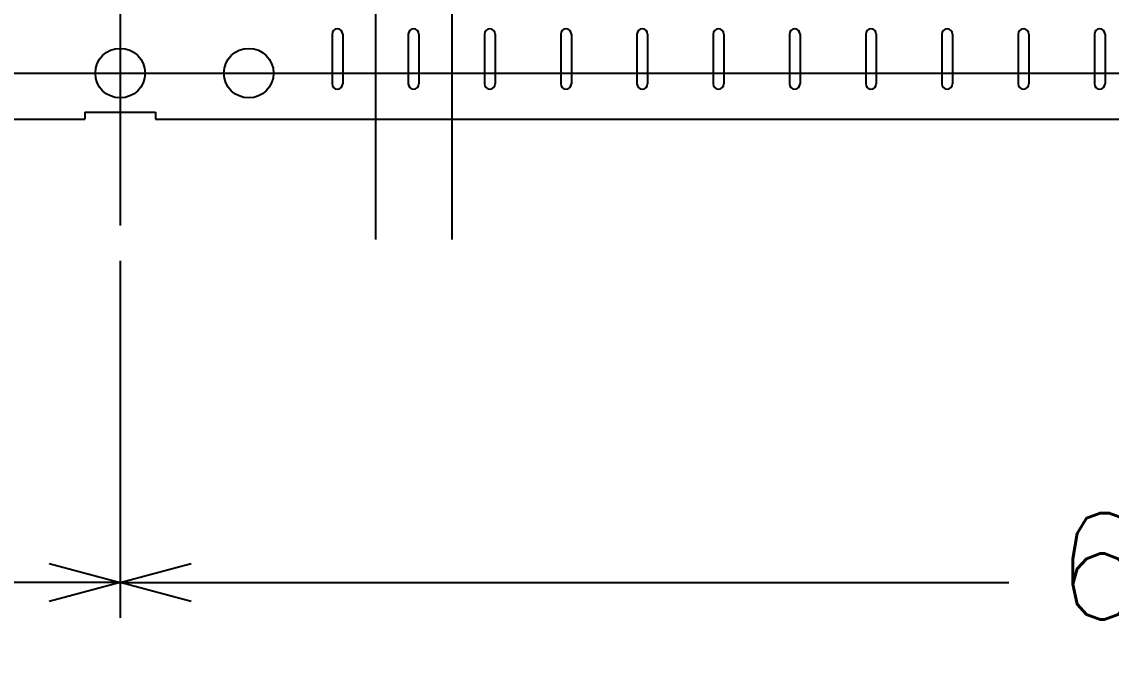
# Model space of a CAD drawing. Header units: millimetres. Extents: x -992 to 1678, y 98 to 1000.
# Drawn here: x -787.16 to -756.44, y 526.33 to 544.12 of the extents above; entities that cross this region are included whole.
import ezdxf

# ---------------------------------------------------------------- set-up
doc = ezdxf.new("R2010")
doc.units = ezdxf.units.MM
doc.header["$PDMODE"] = 3
doc.header["$PDSIZE"] = -1
doc.linetypes.add('CENTER', pattern=[10.16, 6.35, -1.27, 1.27, -1.27])
doc.layers.get('DEFPOINTS').update_dxf_attribs({"color": 10})
for name, color, linetype in [('1', 3, 'Continuous'), ('CEN', 8, 'CENTER'), ('DIM', 7, 'Continuous')]:
    doc.layers.add(name, color=color, linetype=linetype)
doc.styles.add('SIMPLEX', font='simplex')
doc.styles.get("Standard").update_dxf_attribs({"font": 'txt.shx', "bigfont": 'chineset.shx'})
doc.dimstyles.new('ISO-25', dxfattribs={"dimtxt": 2.5, "dimasz": 2.5, "dimexe": 1.25, "dimexo": 0.625, "dimtad": 1, "dimtxsty": 'Standard', "dimcen": 2.5, "dimadec": 0, "dimazin": 0, "dimtfac": 1, "dimtmove": 0, "dimatfit": 3, "dimfxl": 0, "dimarcsym": 0})

# ---------------------------------------------------------------- blocks, each defined once
blk = doc.blocks.new('_OPEN30')
at = {"color": 0, "linetype": 'ByBlock'}
for p, q in [((-1, 0.268), (0, 0)), ((0, 0), (-1, -0.268)), ((0, 0), (-1, 0))]:
    blk.add_line(p, q, dxfattribs=at)
blk = doc.blocks.new('*D47')
at = {"layer": 'DEFPOINTS', "color": 0}
for p in [(-846.086, 538.371), (-784.386, 538.371), (-784.386, 528.294)]:
    blk.add_point(p, dxfattribs=at)
at = {"layer": 'DIM', "color": 0, "lineweight": -2}
for p, q in [((-846.086, 537.371), (-846.086, 527.294)), ((-784.386, 537.371), (-784.386, 527.294)), ((-844.086, 528.294), (-821.021, 528.294)), ((-786.386, 528.294), (-809.45, 528.294))]:
    blk.add_line(p, q, dxfattribs=at)
at = {"layer": 'DIM', "color": 0, "lineweight": -2, "xscale": 2, "yscale": 2, "zscale": 2, "rotation": 180}
blk.add_blockref('_OPEN30', (-846.086, 528.294), dxfattribs=at)
at = {"layer": 'DIM', "color": 0, "lineweight": -2, "xscale": 2, "yscale": 2, "zscale": 2}
blk.add_blockref('_OPEN30', (-784.386, 528.294), dxfattribs=at)
at = {"layer": 'DIM', "color": 0, "insert": (-815.236, 528.294), "char_height": 3, "attachment_point": 5, "style": 'SIMPLEX'}
blk.add_mtext('61,7', dxfattribs=at)
blk = doc.blocks.new('*D48')
at = {"layer": 'DEFPOINTS', "color": 0}
for p in [(-784.386, 538.371), (-722.686, 538.371), (-722.686, 528.294)]:
    blk.add_point(p, dxfattribs=at)
at = {"layer": 'DIM', "color": 0, "lineweight": -2}
for p, q in [((-784.386, 537.371), (-784.386, 527.294)), ((-722.686, 537.371), (-722.686, 527.294)), ((-782.386, 528.294), (-759.321, 528.294)), ((-724.686, 528.294), (-747.75, 528.294))]:
    blk.add_line(p, q, dxfattribs=at)
at = {"layer": 'DIM', "color": 0, "lineweight": -2, "xscale": 2, "yscale": 2, "zscale": 2, "rotation": 180}
blk.add_blockref('_OPEN30', (-784.386, 528.294), dxfattribs=at)
at = {"layer": 'DIM', "color": 0, "lineweight": -2, "xscale": 2, "yscale": 2, "zscale": 2}
blk.add_blockref('_OPEN30', (-722.686, 528.294), dxfattribs=at)
at = {"layer": 'DIM', "color": 0, "insert": (-753.536, 528.294), "char_height": 3, "attachment_point": 5, "style": 'SIMPLEX'}
blk.add_mtext('61,7', dxfattribs=at)

msp = doc.modelspace()

# ---------------------------------------------------------------- linework, layer by layer
at = {"layer": '1'}
for p, q in [((-778.41053085, 543.77062093), (-778.41053085, 542.37062093)), ((-778.41053085, 543.77062093), (-778.41053085, 542.37062093)), ((-778.11053085, 543.77062093), (-778.11053085, 542.37062093)), ((-778.11053085, 543.77062093), (-778.11053085, 542.37062093)), ((-776.26053085, 543.77062093), (-776.26053085, 542.37062093)), ((-776.26053085, 543.77062093), (-776.26053085, 542.37062093)), ((-775.96053085, 543.77062093), (-775.96053085, 542.37062093)), ((-775.96053085, 543.77062093), (-775.96053085, 542.37062093)), ((-774.11053085, 543.77062093), (-774.11053085, 542.37062093)), ((-774.11053085, 543.77062093), (-774.11053085, 542.37062093)), ((-773.81053085, 543.77062093), (-773.81053085, 542.37062093)), ((-773.81053085, 543.77062093), (-773.81053085, 542.37062093)), ((-771.96053085, 543.77062093), (-771.96053085, 542.37062093)), ((-771.96053085, 543.77062093), (-771.96053085, 542.37062093)), ((-771.66053085, 543.77062093), (-771.66053085, 542.37062093)), ((-771.66053085, 543.77062093), (-771.66053085, 542.37062093)), ((-769.81053085, 543.77062093), (-769.81053085, 542.37062093)), ((-769.81053085, 543.77062093), (-769.81053085, 542.37062093)), ((-769.51053085, 543.77062093), (-769.51053085, 542.37062093)), ((-769.51053085, 543.77062093), (-769.51053085, 542.37062093)), ((-767.66053085, 543.77062093), (-767.66053085, 542.37062093)), ((-767.66053085, 543.77062093), (-767.66053085, 542.37062093)), ((-767.36053085, 543.77062093), (-767.36053085, 542.37062093)), ((-767.36053085, 543.77062093), (-767.36053085, 542.37062093)), ((-765.51053085, 543.77062093), (-765.51053085, 542.37062093)), ((-765.51053085, 543.77062093), (-765.51053085, 542.37062093)), ((-765.21053085, 543.77062093), (-765.21053085, 542.37062093)), ((-765.21053085, 543.77062093), (-765.21053085, 542.37062093)), ((-763.36053085, 543.77062093), (-763.36053085, 542.37062093)), ((-763.36053085, 543.77062093), (-763.36053085, 542.37062093)), ((-763.06053085, 543.77062093), (-763.06053085, 542.37062093)), ((-763.06053085, 543.77062093), (-763.06053085, 542.37062093)), ((-761.21053085, 543.77062093), (-761.21053085, 542.37062093)), ((-761.21053085, 543.77062093), (-761.21053085, 542.37062093)), ((-760.91053085, 543.77062093), (-760.91053085, 542.37062093)), ((-760.91053085, 543.77062093), (-760.91053085, 542.37062093)), ((-759.06053085, 543.77062093), (-759.06053085, 542.37062093)), ((-759.06053085, 543.77062093), (-759.06053085, 542.37062093)), ((-758.76053085, 543.77062093), (-758.76053085, 542.37062093)), ((-758.76053085, 543.77062093), (-758.76053085, 542.37062093)), ((-756.91053085, 543.77062093), (-756.91053085, 542.37062093)), ((-756.91053085, 543.77062093), (-756.91053085, 542.37062093)), ((-756.61053085, 543.77062093), (-756.61053085, 542.37062093)), ((-756.61053085, 543.77062093), (-756.61053085, 542.37062093)), ((-785.38553085, 541.57062093), (-784.38553085, 541.57062093)), ((-785.38553085, 541.57062093), (-785.38553085, 541.37062093)), ((-784.38553085, 541.57062093), (-783.38553085, 541.57062093)), ((-783.38553085, 541.57062093), (-783.38553085, 541.37062093))]:
    msp.add_line(p, q, dxfattribs=at)
at = {"layer": '1', "linetype": 'ByBlock'}
for p, q in [((-815.23553085, 541.37062093), (-785.38553085, 541.37062093)), ((-783.38553085, 541.37062093), (-753.53553085, 541.37062093))]:
    msp.add_line(p, q, dxfattribs=at)
at = {"layer": '1'}
for centre in [(-784.38553085, 542.67062093), (-780.76053085, 542.67062093)]:
    msp.add_circle(centre, 0.7, dxfattribs=at)
for centre, start, end in [((-778.26053085, 543.77062093), 0, 180), ((-778.26053085, 543.77062093), 0, 180), ((-776.11053085, 543.77062093), 0, 180), ((-776.11053085, 543.77062093), 0, 180), ((-773.96053085, 543.77062093), 0, 180), ((-773.96053085, 543.77062093), 0, 180), ((-771.81053085, 543.77062093), 0, 180), ((-771.81053085, 543.77062093), 0, 180), ((-769.66053085, 543.77062093), 0, 180), ((-769.66053085, 543.77062093), 0, 180), ((-767.51053085, 543.77062093), 0, 180), ((-767.51053085, 543.77062093), 0, 180), ((-765.36053085, 543.77062093), 0, 180), ((-765.36053085, 543.77062093), 0, 180), ((-763.21053085, 543.77062093), 0, 180), ((-763.21053085, 543.77062093), 0, 180), ((-761.06053085, 543.77062093), 0, 180), ((-761.06053085, 543.77062093), 0, 180), ((-758.91053085, 543.77062093), 0, 180), ((-758.91053085, 543.77062093), 0, 180), ((-756.76053085, 543.77062093), 0, 180), ((-756.76053085, 543.77062093), 0, 180), ((-778.26053085, 542.37062093), 180, 0), ((-778.26053085, 542.37062093), 180, 0), ((-776.11053085, 542.37062093), 180, 0), ((-776.11053085, 542.37062093), 180, 0), ((-773.96053085, 542.37062093), 180, 0), ((-773.96053085, 542.37062093), 180, 0), ((-771.81053085, 542.37062093), 180, 0), ((-771.81053085, 542.37062093), 180, 0), ((-769.66053085, 542.37062093), 180, 0), ((-769.66053085, 542.37062093), 180, 0), ((-767.51053085, 542.37062093), 180, 0), ((-767.51053085, 542.37062093), 180, 0), ((-765.36053085, 542.37062093), 180, 0), ((-765.36053085, 542.37062093), 180, 0), ((-763.21053085, 542.37062093), 180, 0), ((-763.21053085, 542.37062093), 180, 0), ((-761.06053085, 542.37062093), 180, 0), ((-761.06053085, 542.37062093), 180, 0), ((-758.91053085, 542.37062093), 180, 0), ((-758.91053085, 542.37062093), 180, 0), ((-756.76053085, 542.37062093), 180, 0), ((-756.76053085, 542.37062093), 180, 0)]:
    msp.add_arc(centre, 0.15, start, end, dxfattribs=at)
at = {"layer": 'CEN', "linetype": 'ByBlock'}
for p, q in [((-777.18553085, 604.77062093), (-777.18553085, 537.97062093)), ((-775.03553085, 604.77062093), (-775.03553085, 537.97062093)), ((-784.38553085, 604.37062093), (-784.38553085, 538.37062093)), ((-784.38553085, 604.37062093), (-784.38553085, 538.37062093)), ((-909.21053085, 542.67062093), (-660.56053085, 542.67062093))]:
    msp.add_line(p, q, dxfattribs=at)

# ---------------------------------------------------------------- dimensions: what is measured, and where the dimension line sits
at = {"layer": 'DIM'}
for base, p1, p2, picture, middle in [((-784.3855308486, 528.2944251515), (-846.0855308486, 538.370620928), (-784.3855308486, 538.370620928), '*D47', (-815.2355308486, 528.2944251515)), ((-722.6855308486, 528.2944251515), (-784.3855308486, 538.370620928), (-722.6855308486, 538.370620928), '*D48', (-753.5355308486, 528.2944251515))]:
    dim = msp.add_linear_dim(base=base, p1=p1, p2=p2, dimstyle='ISO-25', override={"dimtxt": 3, "dimasz": 2, "dimexe": 1, "dimexo": 1, "dimgap": 1.5, "dimtad": 0, "dimdec": 8, "dimtxsty": 'SIMPLEX', "dimblk1": 'OPEN30', "dimblk2": 'OPEN30', "dimsah": 1, "dimtp": 0.05, "dimtm": 0.05, "dimtfac": 0.5, "dimtdec": 8}, dxfattribs=at)
    dim.commit()
    dim.dimension.update_dxf_attribs({"geometry": picture, "text_midpoint": middle})

doc.saveas('drawing.dxf')
